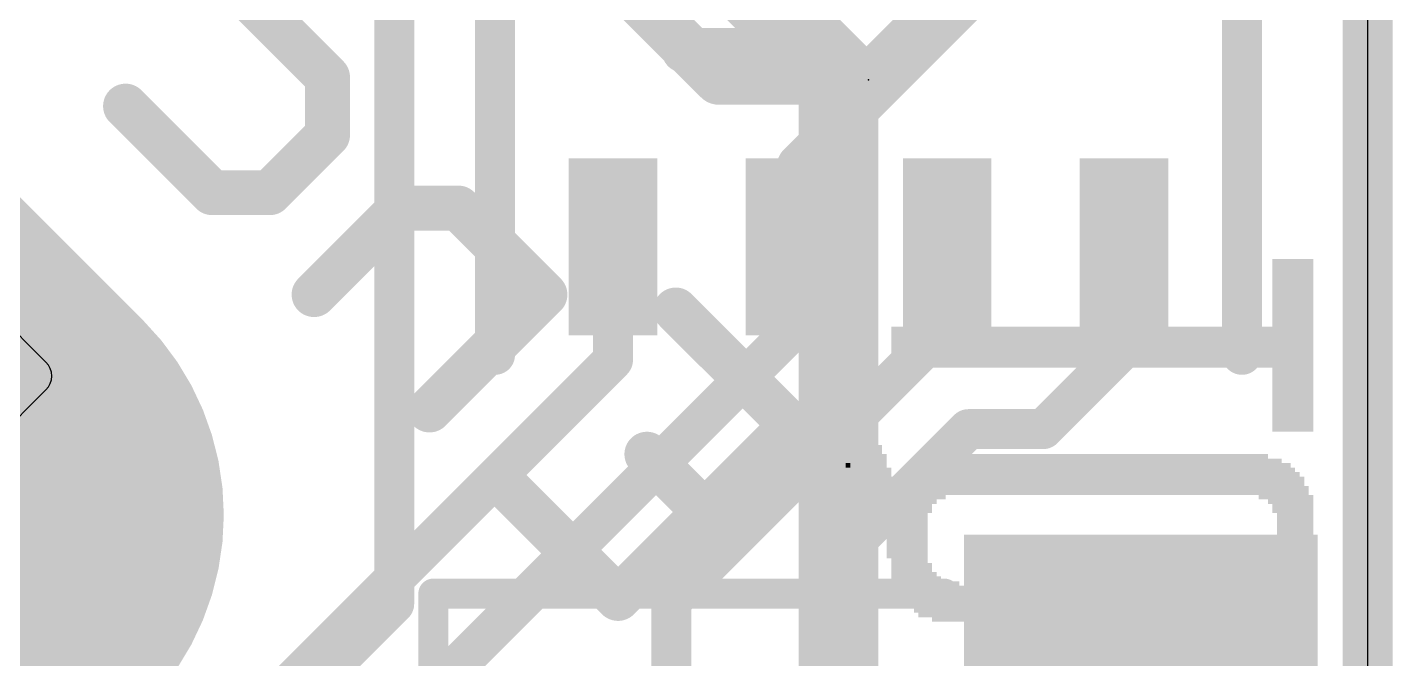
# Model space of a CAD drawing. Extents: x -0.1 to 25.5, y -0.1 to 25.5.
# Drawn here: x 18.58 to 25.53, y 15.47 to 18.68 of the extents above; entities that cross this region are included whole.
import ezdxf

# ---------------------------------------------------------------- set-up
doc = ezdxf.new("R2010")
doc.units = 0
for name, color, linetype in [('1', 12, 'CONTINUOUS'), ('16', 132, 'CONTINUOUS'), ('17', 110, 'CONTINUOUS'), ('20', 53, 'CONTINUOUS'), ('21', 40, 'CONTINUOUS'), ('22', 6, 'CONTINUOUS'), ('23', 53, 'CONTINUOUS'), ('46', 140, 'CONTINUOUS')]:
    doc.layers.add(name, color=color, linetype=linetype)

# ---------------------------------------------------------------- blocks, each defined once
blk = doc.blocks.new('RECT')
blk.add_solid([(-0.5, -0.5), (0.5, -0.5), (-0.5, 0.5), (0.5, 0.5)])
blk = doc.blocks.new('LONGP100')
at = {"const_width": 1}
blk.add_lwpolyline([(-0.5, 0), (0.5, 0)], dxfattribs=at)
at = {"const_width": 0.5}
for points in [[(-0.5, 0.25, 1), (-0.5, -0.25)], [(0.5, -0.25, 1), (0.5, 0.25)]]:
    blk.add_lwpolyline(points, format="xyb", dxfattribs=at)

msp = doc.modelspace()

# ---------------------------------------------------------------- linework, layer by layer
at = {"layer": '1'}
for points, const_width in [([(25.4, 25.4), (25.4, 0)], 0.254), ([(22.098, 18.415), (21.687, 18.826)], 0.254), ([(23.26, 18.815), (22.86, 18.415)], 0.254), ([(22.86, 18.415), (22.098, 18.415)], 0.254), ([(21.56, 17.565), (21.56, 16.988)], 0.2032), ([(22.46, 17.565), (22.46, 17.126)], 0.2032), ([(23.26, 17.565), (23.26, 17.164)], 0.2032), ([(24.16, 17.048), (24.16, 17.565)], 0.2032), ([(23.26, 17.164), (21.8567, 15.7607)], 0.2032), ([(22.46, 17.126), (20.346, 15.012)], 0.2032), ([(21.56, 16.988), (18.9578, 14.3858)], 0.2032), ([(23.749, 16.637), (24.16, 17.048)], 0.2032), ([(22.606, 15.875), (23.368, 16.637)], 0.2032), ([(23.368, 16.637), (23.749, 16.637)], 0.2032), ([(22.606, 14.351), (22.606, 15.875)], 0.2032), ([(21.8567, 15.7607), (21.8567, 14.6614)], 0.2032)]:
    msp.add_lwpolyline(points, dxfattribs=dict(at, const_width=const_width))
for points, const_width in [([(22.098, 18.4785, 1), (22.098, 18.3515)], 0.127), ([(22.0531, 18.3701, 1), (22.1429, 18.4599)], 0.127), ([(22.8151, 18.4599, 1), (22.9049, 18.3701)], 0.127), ([(22.86, 18.3515, 1), (22.86, 18.4785)], 0.127), ([(21.6108, 17.565, 1), (21.5092, 17.565)], 0.1016), ([(22.5108, 17.565, 1), (22.4092, 17.565)], 0.1016), ([(23.3108, 17.565, 1), (23.2092, 17.565)], 0.1016), ([(24.2108, 17.565, 1), (24.1092, 17.565)], 0.1016), ([(23.2959, 17.1281, 1), (23.2241, 17.1999)], 0.1016), ([(22.4092, 17.126, 1), (22.5108, 17.126)], 0.1016), ([(22.4959, 17.0901, 1), (22.4241, 17.1619)], 0.1016), ([(23.2092, 17.164, 1), (23.3108, 17.164)], 0.1016), ([(21.5959, 16.9521, 1), (21.5241, 17.0239)], 0.1016), ([(24.1092, 17.048, 1), (24.2108, 17.048)], 0.1016), ([(24.1959, 17.0121, 1), (24.1241, 17.0839)], 0.1016), ([(21.5092, 16.988, 1), (21.6108, 16.988)], 0.1016), ([(23.368, 16.6878, 1), (23.368, 16.5862)], 0.1016), ([(23.4039, 16.6011, 1), (23.3321, 16.6729)], 0.1016), ([(23.7131, 16.6729, 1), (23.7849, 16.6011)], 0.1016), ([(23.749, 16.5862, 1), (23.749, 16.6878)], 0.1016), ([(22.6568, 15.875, 1), (22.5552, 15.875)], 0.1016), ([(22.5701, 15.9109, 1), (22.6419, 15.8391)], 0.1016), ([(21.9075, 15.7607, 1), (21.8059, 15.7607)], 0.1016), ([(21.8208, 15.7966, 1), (21.8926, 15.7248)], 0.1016)]:
    msp.add_lwpolyline(points, format="xyb", dxfattribs=dict(at, const_width=const_width))
at = {"layer": '16'}
for points, const_width in [([(25.4, 25.4), (25.4, 0)], 0.254), ([(22.7076, 18.4404), (20.701, 20.447)], 0.4064), ([(20.447, 19.304), (20.447, 15.748)], 0.2032), ([(22.7076, 18.4404), (22.7076, 12.5476)], 0.4064), ([(20.447, 15.748), (19.177, 14.478)], 0.2032)]:
    msp.add_lwpolyline(points, dxfattribs=dict(at, const_width=const_width))
for points, const_width in [([(22.8092, 18.4404, 1), (22.606, 18.4404)], 0.2032), ([(22.6358, 18.3686, 1), (22.7794, 18.5122)], 0.2032), ([(20.4829, 15.7121, 1), (20.4111, 15.7839)], 0.1016), ([(20.3962, 15.748, 1), (20.4978, 15.748)], 0.1016)]:
    msp.add_lwpolyline(points, format="xyb", dxfattribs=dict(at, const_width=const_width))
at = {"layer": '20'}
msp.add_line((25.4, 2.54), (25.4, 22.86), dxfattribs=at)
at = {"layer": '21'}
for points, const_width in [([(20.96, 17.015), (20.96, 19.815)], 0.2032), ([(24.76, 19.815), (24.76, 17.015)], 0.2032), ([(20.646, 14.6), (20.646, 15.8)], 0.1524), ([(20.646, 15.8), (23.246, 15.8)], 0.1524)]:
    msp.add_lwpolyline(points, dxfattribs=dict(at, const_width=const_width))
for points, const_width in [([(20.9092, 17.015, 1), (21.0108, 17.015)], 0.1016), ([(24.7092, 17.015, 1), (24.8108, 17.015)], 0.1016), ([(20.6841, 15.8, 1), (20.6079, 15.8)], 0.0762), ([(20.646, 15.8381, 1), (20.646, 15.7619)], 0.0762), ([(23.246, 15.7619, 1), (23.246, 15.8381)], 0.0762)]:
    msp.add_lwpolyline(points, format="xyb", dxfattribs=dict(at, const_width=const_width))
at = {"layer": '22'}
for points, const_width in [([(21.4328, 12.8061), (12.8061, 21.4328)], 0.127), ([(22.362, 19.0049), (22.362, 18.7113)], 0.2286), ([(19.6673, 18.8681), (20.1077, 18.4276)], 0.2286), ([(22.5088, 17.9773), (23.3896, 18.8581)], 0.2286), ([(22.362, 18.7113), (22.8024, 18.2709)], 0.2286), ([(22.5088, 18.5645), (21.9216, 18.5645)], 0.2286), ([(20.1077, 18.4276), (20.1077, 18.134)], 0.2286), ([(19.5205, 17.8404), (19.0801, 18.2809)], 0.2286), ([(20.1077, 18.134), (19.8141, 17.8404)], 0.2286), ([(19.8141, 17.8404), (19.5205, 17.8404)], 0.2286), ([(20.4797, 17.7621), (20.0393, 17.3217)], 0.2286), ([(20.7733, 17.7621), (20.4797, 17.7621)], 0.2286), ([(21.2137, 17.3217), (20.7733, 17.7621)], 0.2286), ([(20.6265, 16.7345), (21.2137, 17.3217)], 0.2286), ([(21.8793, 17.2433), (22.4665, 16.6561)], 0.2286), ([(22.4665, 16.6561), (21.5857, 15.7753)], 0.2286), ([(22.0261, 16.2157), (21.7325, 16.5093)], 0.2286), ([(21.5857, 15.7753), (20.9985, 16.3625)], 0.2286)]:
    msp.add_lwpolyline(points, dxfattribs=dict(at, const_width=const_width))
at = {"layer": '22', "const_width": 0.1143}
for points in [[(22.4024, 18.7517, 1), (22.3216, 18.6709)], [(22.3049, 18.7113, 1), (22.4192, 18.7113)], [(21.9216, 18.6216, 1), (21.9216, 18.5073)], [(22.5088, 18.5073, 1), (22.5088, 18.6216)], [(20.1649, 18.4276, 1), (20.0506, 18.4276)], [(20.0673, 18.3872, 1), (20.1482, 18.4681)], [(19.1205, 18.3213, 1), (19.0397, 18.2404)], [(22.762, 18.2305, 1), (22.8428, 18.3113)], [(20.1482, 18.0936, 1), (20.0673, 18.1745)], [(20.0506, 18.134, 1), (20.1649, 18.134)], [(22.4684, 18.0177, 1), (22.5492, 17.9369)], [(19.5205, 17.8976, 1), (19.5205, 17.7833)], [(19.4801, 17.8, 1), (19.5609, 17.8809)], [(19.7737, 17.8809, 1), (19.8545, 17.8)], [(19.8141, 17.7833, 1), (19.8141, 17.8976)], [(20.4797, 17.8192, 1), (20.4797, 17.7049)], [(20.5201, 17.7217, 1), (20.4393, 17.8025)], [(20.8137, 17.8025, 1), (20.7329, 17.7217)], [(20.7733, 17.7049, 1), (20.7733, 17.8192)], [(19.9989, 17.3621, 1), (20.0797, 17.2812)], [(21.2541, 17.2812, 1), (21.1733, 17.3621)], [(21.1733, 17.2812, 1), (21.2541, 17.3621)], [(21.9197, 17.2837, 1), (21.8389, 17.2029)], [(20.5861, 16.7749, 1), (20.6669, 16.694)], [(22.5069, 16.6157, 1), (22.4261, 16.6965)], [(22.4261, 16.6157, 1), (22.5069, 16.6965)], [(21.7729, 16.5497, 1), (21.6921, 16.4689)], [(21.0389, 16.4029, 1), (20.9581, 16.3221)], [(21.9857, 16.1753, 1), (22.0665, 16.2561)], [(21.5453, 15.8157, 1), (21.6261, 15.7348)], [(21.5453, 15.7348, 1), (21.6261, 15.8157)]]:
    msp.add_lwpolyline(points, format="xyb", dxfattribs=at)
at = {"layer": '23'}
msp.add_point((22.86, 18.415), dxfattribs=at)
at = {"layer": '46'}
for p, q in [((16.978, 18.6751), (18.6751, 16.978)), ((18.6751, 16.8366), (17.5437, 15.7052))]:
    msp.add_line(p, q, dxfattribs=at)
msp.add_arc((18.6043, 16.9073), 0.1, 315, 45, dxfattribs=at)

# ---------------------------------------------------------------- block references
at = {"layer": '1', "rotation": 180}
for p, xscale, yscale in [((21.56, 17.565), 0.45, 0.9), ((22.46, 17.565), 0.45, 0.9), ((23.26, 17.565), 0.45, 0.9), ((24.16, 17.565), 0.45, 0.9), ((24.246, 15.5), 1.8, 1.2)]:
    msp.add_blockref('RECT', p, dxfattribs=dict(at, xscale=xscale, yscale=yscale))
at = {"layer": '17', "xscale": 2.8, "yscale": 2.8, "rotation": 315}
msp.add_blockref('LONGP100', (17.1901, 17.1901), dxfattribs=at)
msp.add_blockref('LONGP100', (17.1901, 17.1901), dxfattribs=at)
at = {"layer": '22', "rotation": 90}
for p, xscale, yscale in [((24.9267, 17.0637), 0.8788, 0.0231), ((24.9498, 17.0637), 0.8788, 0.0231), ((24.9729, 17.0637), 0.8788, 0.0231), ((24.996, 17.0637), 0.8788, 0.0231), ((25.019, 17.0637), 0.8788, 0.0229), ((25.042, 17.0637), 0.8788, 0.0231), ((25.0651, 17.0637), 0.8788, 0.0231), ((25.0882, 17.0637), 0.8788, 0.0231), ((25.1113, 17.0637), 0.8788, 0.0231), ((22.987, 17.0536), 0.2083, 0.0229), ((23.01, 17.0536), 0.2083, 0.0231), ((23.0331, 17.0536), 0.2083, 0.0231), ((23.0562, 17.0536), 0.2083, 0.0231), ((23.0793, 17.0536), 0.2083, 0.0231), ((23.1024, 17.0536), 0.2083, 0.0231), ((23.1256, 17.0536), 0.2083, 0.0231), ((23.1487, 17.0536), 0.2083, 0.0231), ((23.1718, 17.0536), 0.2083, 0.0231), ((23.1949, 17.0536), 0.2083, 0.0231), ((23.218, 17.0536), 0.2083, 0.0231), ((23.241, 17.0536), 0.2083, 0.0229), ((23.264, 17.0536), 0.2083, 0.0231), ((23.2871, 17.0536), 0.2083, 0.0231), ((23.3102, 17.0536), 0.2083, 0.0231), ((23.3333, 17.0536), 0.2083, 0.0231), ((23.3564, 17.0536), 0.2083, 0.0231), ((23.3796, 17.0536), 0.2083, 0.0231), ((23.4027, 17.0536), 0.2083, 0.0231), ((23.4258, 17.0536), 0.2083, 0.0231), ((23.4489, 17.0536), 0.2083, 0.0231), ((23.472, 17.0536), 0.2083, 0.0231), ((23.495, 17.0536), 0.2083, 0.0229), ((23.518, 17.0536), 0.2083, 0.0231), ((23.5411, 17.0536), 0.2083, 0.0231), ((23.5642, 17.0536), 0.2083, 0.0231), ((23.5873, 17.0536), 0.2083, 0.0231), ((23.6104, 17.0536), 0.2083, 0.0231), ((23.6336, 17.0536), 0.2083, 0.0231), ((23.6567, 17.0536), 0.2083, 0.0231), ((23.6798, 17.0536), 0.2083, 0.0231), ((23.7029, 17.0536), 0.2083, 0.0231), ((23.726, 17.0536), 0.2083, 0.0231), ((23.749, 17.0536), 0.2083, 0.0229), ((23.772, 17.0536), 0.2083, 0.0231), ((23.7951, 17.0536), 0.2083, 0.0231), ((23.8182, 17.0536), 0.2083, 0.0231), ((23.8413, 17.0536), 0.2083, 0.0231), ((23.8644, 17.0536), 0.2083, 0.0231), ((23.8876, 17.0536), 0.2083, 0.0231), ((23.9107, 17.0536), 0.2083, 0.0231), ((23.9338, 17.0536), 0.2083, 0.0231), ((23.9569, 17.0536), 0.2083, 0.0231), ((23.98, 17.0536), 0.2083, 0.0231), ((24.003, 17.0536), 0.2083, 0.0229), ((24.026, 17.0536), 0.2083, 0.0231), ((24.0491, 17.0536), 0.2083, 0.0231), ((24.0722, 17.0536), 0.2083, 0.0231), ((24.0953, 17.0536), 0.2083, 0.0231), ((24.1184, 17.0536), 0.2083, 0.0231), ((24.1416, 17.0536), 0.2083, 0.0231), ((24.1647, 17.0536), 0.2083, 0.0231), ((24.1878, 17.0536), 0.2083, 0.0231), ((24.2109, 17.0536), 0.2083, 0.0231), ((24.234, 17.0536), 0.2083, 0.0231), ((24.257, 17.0536), 0.2083, 0.0229), ((24.28, 17.0536), 0.2083, 0.0231), ((24.3031, 17.0536), 0.2083, 0.0231), ((24.3262, 17.0536), 0.2083, 0.0231), ((24.3493, 17.0536), 0.2083, 0.0231), ((24.3724, 17.0536), 0.2083, 0.0231), ((24.3956, 17.0536), 0.2083, 0.0231), ((24.4187, 17.0536), 0.2083, 0.0231), ((24.4418, 17.0536), 0.2083, 0.0231), ((24.4649, 17.0536), 0.2083, 0.0231), ((24.488, 17.0536), 0.2083, 0.0231), ((24.511, 17.0536), 0.2083, 0.0229), ((24.534, 17.0536), 0.2083, 0.0231), ((24.5571, 17.0536), 0.2083, 0.0231), ((24.5802, 17.0536), 0.2083, 0.0231), ((24.6033, 17.0536), 0.2083, 0.0231), ((24.6264, 17.0536), 0.2083, 0.0231), ((24.6496, 17.0536), 0.2083, 0.0231), ((24.6727, 17.0536), 0.2083, 0.0231), ((24.6958, 17.0536), 0.2083, 0.0231), ((24.7189, 17.0536), 0.2083, 0.0231), ((24.742, 17.0536), 0.2083, 0.0231), ((24.765, 17.0536), 0.2083, 0.0229), ((24.788, 17.0536), 0.2083, 0.0231), ((24.8111, 17.0536), 0.2083, 0.0231), ((24.8342, 17.0536), 0.2083, 0.0231), ((24.8573, 17.0536), 0.2083, 0.0231), ((24.8804, 17.0536), 0.2083, 0.0231), ((24.9036, 17.0536), 0.2083, 0.0231), ((22.8947, 16.383), 0.3454, 0.0231), ((22.9178, 16.3601), 0.3912, 0.0231), ((22.756, 16.4529), 0.0229, 0.0231), ((22.7791, 16.4414), 0.0914, 0.0231), ((22.8022, 16.4173), 0.1397, 0.0231), ((22.8253, 16.4173), 0.1854, 0.0231), ((22.8484, 16.4059), 0.254, 0.0231), ((22.8716, 16.383), 0.2997, 0.0231), ((22.9409, 16.3132), 0.3937, 0.0231), ((23.1487, 16.0719), 0.7849, 0.0231), ((23.1718, 16.3487), 0.2769, 0.0231), ((23.1949, 16.3716), 0.2311, 0.0231), ((23.218, 16.383), 0.2083, 0.0231), ((23.241, 16.383), 0.2083, 0.0229), ((23.264, 16.4059), 0.2083, 0.0231), ((23.2871, 16.4059), 0.2083, 0.0231), ((23.3102, 16.4059), 0.2083, 0.0231), ((23.3333, 16.4059), 0.2083, 0.0231), ((23.3564, 16.4059), 0.2083, 0.0231), ((23.3796, 16.4059), 0.2083, 0.0231), ((23.4027, 16.4059), 0.2083, 0.0231), ((23.4258, 16.4059), 0.2083, 0.0231), ((23.4489, 16.4059), 0.2083, 0.0231), ((23.472, 16.4059), 0.2083, 0.0231), ((23.495, 16.4059), 0.2083, 0.0229), ((23.518, 16.4059), 0.2083, 0.0231), ((23.5411, 16.4059), 0.2083, 0.0231), ((23.5642, 16.4059), 0.2083, 0.0231), ((23.5873, 16.4059), 0.2083, 0.0231), ((23.6104, 16.4059), 0.2083, 0.0231), ((23.6336, 16.4059), 0.2083, 0.0231), ((23.6567, 16.4059), 0.2083, 0.0231), ((23.6798, 16.4059), 0.2083, 0.0231), ((23.7029, 16.4059), 0.2083, 0.0231), ((23.726, 16.4059), 0.2083, 0.0231), ((23.749, 16.4059), 0.2083, 0.0229), ((23.772, 16.4059), 0.2083, 0.0231), ((23.7951, 16.4059), 0.2083, 0.0231), ((23.8182, 16.4059), 0.2083, 0.0231), ((23.8413, 16.4059), 0.2083, 0.0231), ((23.8644, 16.4059), 0.2083, 0.0231), ((23.8876, 16.4059), 0.2083, 0.0231), ((23.9107, 16.4059), 0.2083, 0.0231), ((23.9338, 16.4059), 0.2083, 0.0231), ((23.9569, 16.4059), 0.2083, 0.0231), ((23.98, 16.4059), 0.2083, 0.0231), ((24.003, 16.4059), 0.2083, 0.0229), ((24.026, 16.4059), 0.2083, 0.0231), ((24.0491, 16.4059), 0.2083, 0.0231), ((24.0722, 16.4059), 0.2083, 0.0231), ((24.0953, 16.4059), 0.2083, 0.0231), ((24.1184, 16.4059), 0.2083, 0.0231), ((24.1416, 16.4059), 0.2083, 0.0231), ((24.1647, 16.4059), 0.2083, 0.0231), ((24.1878, 16.4059), 0.2083, 0.0231), ((24.2109, 16.4059), 0.2083, 0.0231), ((24.234, 16.4059), 0.2083, 0.0231), ((24.257, 16.4059), 0.2083, 0.0229), ((24.28, 16.4059), 0.2083, 0.0231), ((24.3031, 16.4059), 0.2083, 0.0231), ((24.3262, 16.4059), 0.2083, 0.0231), ((24.3493, 16.4059), 0.2083, 0.0231), ((24.3724, 16.4059), 0.2083, 0.0231), ((24.3956, 16.4059), 0.2083, 0.0231), ((24.4187, 16.4059), 0.2083, 0.0231), ((24.4418, 16.4059), 0.2083, 0.0231), ((24.4649, 16.4059), 0.2083, 0.0231), ((24.488, 16.4059), 0.2083, 0.0231), ((24.511, 16.4059), 0.2083, 0.0229), ((24.534, 16.4059), 0.2083, 0.0231), ((24.5571, 16.4059), 0.2083, 0.0231), ((24.5802, 16.4059), 0.2083, 0.0231), ((24.6033, 16.4059), 0.2083, 0.0231), ((24.6264, 16.4059), 0.2083, 0.0231), ((24.6496, 16.4059), 0.2083, 0.0231), ((24.6727, 16.4059), 0.2083, 0.0231), ((24.6958, 16.4059), 0.2083, 0.0231), ((24.7189, 16.4059), 0.2083, 0.0231), ((24.742, 16.4059), 0.2083, 0.0231), ((24.765, 16.4059), 0.2083, 0.0229), ((24.788, 16.4059), 0.2083, 0.0231), ((24.8111, 16.4059), 0.2083, 0.0231), ((24.8342, 16.4059), 0.2083, 0.0231), ((24.8573, 16.3944), 0.2311, 0.0231), ((24.8804, 16.3944), 0.2311, 0.0231), ((24.9036, 16.3716), 0.2311, 0.0231), ((24.9267, 16.3487), 0.2769, 0.0231), ((24.9498, 16.0833), 0.8077, 0.0231), ((24.9729, 16.0833), 0.762, 0.0231), ((24.996, 16.0833), 0.762, 0.0231), ((22.964, 16.2103), 0.4623, 0.0231), ((22.987, 16.129), 0.5334, 0.0229), ((23.0562, 16.0719), 0.6477, 0.0231), ((23.0793, 16.0719), 0.6934, 0.0231), ((23.1024, 16.0719), 0.7391, 0.0231), ((23.1256, 16.0604), 0.762, 0.0231), ((25.019, 16.0833), 0.7163, 0.0229), ((25.042, 16.0833), 0.6706, 0.0231), ((25.0651, 16.0833), 0.6248, 0.0231), ((23.01, 16.0706), 0.5537, 0.0231), ((23.0331, 16.0592), 0.5766, 0.0231), ((25.0882, 16.0706), 0.5537, 0.0231), ((25.1113, 16.082), 0.4394, 0.0231), ((23.1718, 15.8178), 0.2769, 0.0231), ((23.1949, 15.7836), 0.254, 0.0231), ((24.9036, 15.7836), 0.254, 0.0231), ((24.9267, 15.8178), 0.2769, 0.0231), ((23.218, 15.7721), 0.2311, 0.0231), ((23.241, 15.7594), 0.2057, 0.0229), ((23.264, 15.7594), 0.2057, 0.0231), ((23.2871, 15.7594), 0.2057, 0.0231), ((23.3102, 15.7594), 0.2057, 0.0231), ((23.3333, 15.748), 0.1829, 0.0231), ((23.3564, 15.748), 0.1829, 0.0231), ((23.3796, 15.748), 0.1829, 0.0231), ((23.4027, 15.748), 0.1829, 0.0231), ((23.4258, 15.748), 0.1829, 0.0231), ((23.4489, 15.748), 0.1829, 0.0231), ((23.472, 15.748), 0.1829, 0.0231), ((23.495, 15.748), 0.1829, 0.0229), ((23.518, 15.748), 0.1829, 0.0231), ((23.5411, 15.748), 0.1829, 0.0231), ((23.5642, 15.748), 0.1829, 0.0231), ((23.5873, 15.748), 0.1829, 0.0231), ((23.6104, 15.748), 0.1829, 0.0231), ((23.6336, 15.748), 0.1829, 0.0231), ((23.6567, 15.748), 0.1829, 0.0231), ((23.6798, 15.748), 0.1829, 0.0231), ((23.7029, 15.748), 0.1829, 0.0231), ((23.726, 15.748), 0.1829, 0.0231), ((23.749, 15.748), 0.1829, 0.0229), ((23.772, 15.748), 0.1829, 0.0231), ((23.7951, 15.748), 0.1829, 0.0231), ((23.8182, 15.748), 0.1829, 0.0231), ((23.8413, 15.748), 0.1829, 0.0231), ((23.8644, 15.748), 0.1829, 0.0231), ((23.8876, 15.748), 0.1829, 0.0231), ((23.9107, 15.748), 0.1829, 0.0231), ((23.9338, 15.748), 0.1829, 0.0231), ((23.9569, 15.748), 0.1829, 0.0231), ((23.98, 15.748), 0.1829, 0.0231), ((24.003, 15.748), 0.1829, 0.0229), ((24.026, 15.748), 0.1829, 0.0231), ((24.0491, 15.748), 0.1829, 0.0231), ((24.0722, 15.748), 0.1829, 0.0231), ((24.0953, 15.748), 0.1829, 0.0231), ((24.1184, 15.748), 0.1829, 0.0231), ((24.1416, 15.748), 0.1829, 0.0231), ((24.1647, 15.748), 0.1829, 0.0231), ((24.1878, 15.748), 0.1829, 0.0231), ((24.2109, 15.748), 0.1829, 0.0231), ((24.234, 15.748), 0.1829, 0.0231), ((24.257, 15.748), 0.1829, 0.0229), ((24.28, 15.748), 0.1829, 0.0231), ((24.3031, 15.748), 0.1829, 0.0231), ((24.3262, 15.748), 0.1829, 0.0231), ((24.3493, 15.748), 0.1829, 0.0231), ((24.3724, 15.748), 0.1829, 0.0231), ((24.3956, 15.748), 0.1829, 0.0231), ((24.4187, 15.748), 0.1829, 0.0231), ((24.4418, 15.748), 0.1829, 0.0231), ((24.4649, 15.748), 0.1829, 0.0231), ((24.488, 15.748), 0.1829, 0.0231), ((24.511, 15.748), 0.1829, 0.0229), ((24.534, 15.748), 0.1829, 0.0231), ((24.5571, 15.748), 0.1829, 0.0231), ((24.5802, 15.748), 0.1829, 0.0231), ((24.6033, 15.748), 0.1829, 0.0231), ((24.6264, 15.748), 0.1829, 0.0231), ((24.6496, 15.748), 0.1829, 0.0231), ((24.6727, 15.748), 0.1829, 0.0231), ((24.6958, 15.748), 0.1829, 0.0231), ((24.7189, 15.748), 0.1829, 0.0231), ((24.742, 15.748), 0.1829, 0.0231), ((24.765, 15.7594), 0.2057, 0.0229), ((24.788, 15.7594), 0.2057, 0.0231), ((24.8111, 15.7594), 0.2057, 0.0231), ((24.8342, 15.7594), 0.2057, 0.0231), ((24.8573, 15.7594), 0.2057, 0.0231), ((24.8804, 15.7721), 0.2311, 0.0231)]:
    msp.add_blockref('RECT', p, dxfattribs=dict(at, xscale=xscale, yscale=yscale))

doc.saveas('drawing.dxf')
